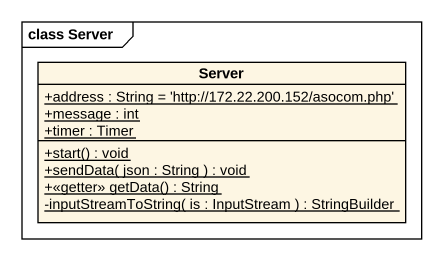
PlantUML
@startuml
mainframe class Server
hide circle
hide empty members
skinparam classAttributeIconSize 0
class Server {
  {static} +address : String = 'http://172.22.200.152/asocom.php'
  {static} +message : int
  {static} +timer : Timer
  {static} +start() : void
  {static} +sendData( json : String ) : void
  {static} +<<getter>> getData() : String
  {static} -inputStreamToString( is : InputStream ) : StringBuilder
}
@enduml
